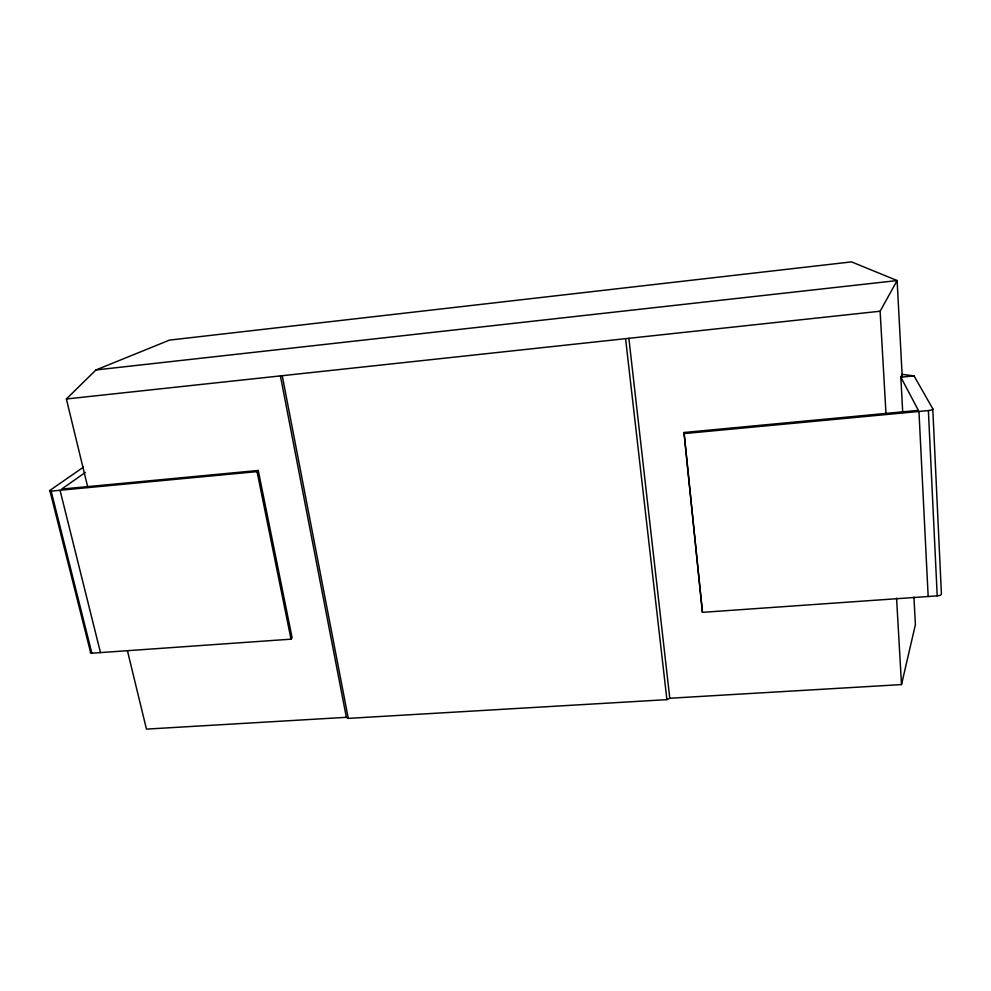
<?xml version="1.0" encoding="UTF-8"?>
<svg xmlns="http://www.w3.org/2000/svg" width="991" height="991" viewBox="0 0 991 991"><rect width="100%" height="100%" fill="white"/><g stroke="black" fill="none" stroke-linecap="round" stroke-linejoin="round"><path stroke-width="1.49" d="M702.446 612.351L684.013 432.497L918.384 410.361L900.831 377.187L902.095 374.363L914.049 375.874L932.779 408.8L941.4 593.708A4.955 1.858 -1.1 0 1 937.213 595.876L702.446 612.351L684.013 432.497M127.517 651.087L146.457 729.116L346.355 717.323L348.287 718.376L666.906 699.646L669.792 698.246L901.513 684.583L915.399 624.64L913.937 597.127M885.954 413.049L880.119 311.224L897.115 280.564L851.566 261.884L169.473 340.111L95.966 369.953L66.372 398.977L87.84 487.51M83.417 467.157L49.835 490.458L90.528 652.239A2.812 0.941 -14.8 0 0 91.866 653.205L291.02 639.17L292.085 637.647L258.242 470.465L61.69 489.083L85.325 472.434M49.835 490.458A2.923 0.669 -12.6 0 0 51.136 491.102L257.053 471.617L258.242 470.465M66.372 398.977L880.119 311.224M95.966 369.953L897.115 280.564L902.256 377.435M914.049 375.874L900.831 377.187L902.727 412.504M683.926 433.612L928.381 410.559A5.166 1.338 -3.6 0 0 932.779 408.8M51.136 491.102L91.866 653.205M60.03 490.26L100.475 652.598M257.053 471.617L291.02 639.17M282.348 376.258L348.287 718.376M280.416 375.886L346.355 717.323M625.643 339.269L666.906 699.646M628.864 338.315L669.792 698.246M896.57 598.18L901.513 684.583M918.954 411.451L928.171 596.508M928.381 410.559L937.213 595.876"/></g></svg>
